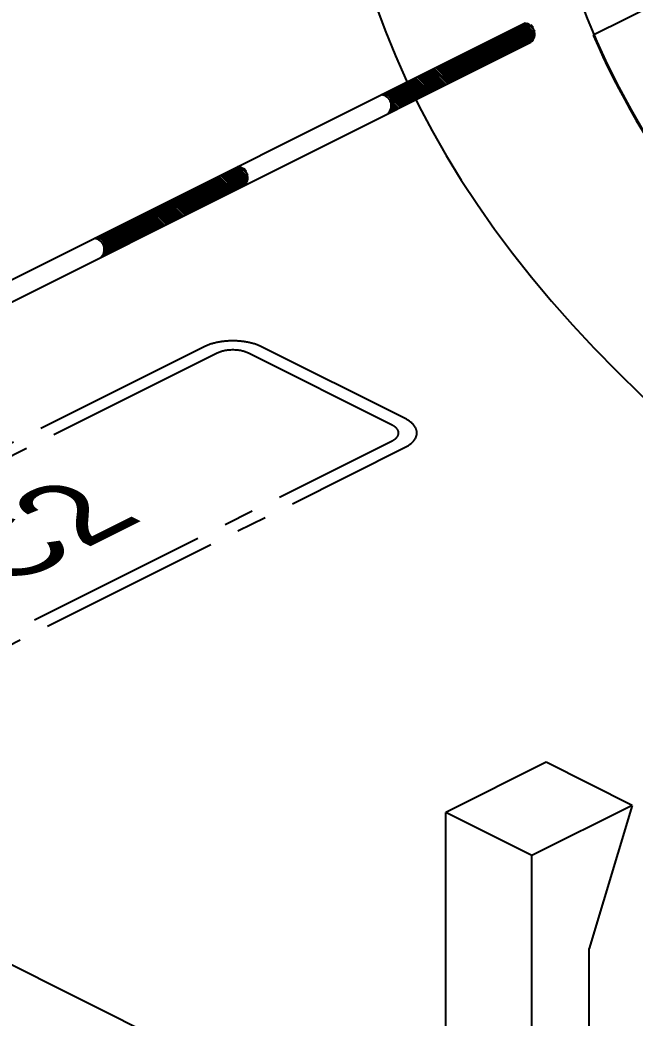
# Model space of a CAD drawing. Header units: millimetres. Extents: x 29838256 to 30236675, y -914750 to -833241.
# Drawn here: x 29967929 to 29969445, y -854539 to -852081 of the extents above; entities that cross this region are included whole.
import ezdxf
from ezdxf.enums import TextEntityAlignment as Align

# ---------------------------------------------------------------- set-up
doc = ezdxf.new("R2010")
doc.units = ezdxf.units.MM
doc.header["$LTSCALE"] = 600
doc.header["$MEASUREMENT"] = 0
doc.linetypes.add('CENTER2', pattern=[1.125, 0.75, -0.125, 0.125, -0.125])
for name, color, linetype in [('e-plan', 9, 'CONTINUOUS'), ('Parking-E', 7, 'CONTINUOUS'), ('Parking-S', 3, 'CONTINUOUS')]:
    doc.layers.add(name, color=color, linetype=linetype)
doc.styles.add('돋움', font='Dotum.TTF')

msp = doc.modelspace()

# ---------------------------------------------------------------- linework, layer by layer
at = {"layer": 'e-plan', "color": 9, "extrusion": (0, -0.866025, 0.5)}
msp.add_line((29970073, -851753.3, 12528.6), (29969341.6, -852119, 11895.2), dxfattribs=at)
at = {"layer": 'e-plan', "extrusion": (0, -0.866025, 0.5)}
for radius, start in [(6501.1, 152.47544), (6001, 153.19487), (5801, 153.50871)]:
    msp.add_arc((29975210.9, -414498.1, 743904.3), radius, start, 224.99999, dxfattribs=at)
at = {"layer": 'e-plan', "color": 9, "extrusion": (0, -0.866025, 0.5)}
msp.add_arc((29975208.9, -414498.2, 743904.3), 6001, 192.11808, 225, dxfattribs=at)
at = {"layer": 'Parking-E', "color": 3, "ltscale": 2, "extrusion": (0, -0.866025, 0.5)}
for p, q in [((29967338.8, -853005.9, 428464.3), (29969172.2, -852089.2, 430052.1)), ((29967389.8, -853035.4, 61544.8), (29969187.8, -852136.3, 369745.8)), ((29969437.8, -854015.4, 6392.7), (29969331.7, -854367.5, 6484.6))]:
    msp.add_line(p, q, dxfattribs=at)
at = {"layer": 'Parking-E', "color": 1, "ltscale": 2}
for p, q in [((29969184.3, -852138.1, 430052.1), (29969147.7, -852101.5, 430052.1)), ((29969187.8, -852136.3, 430052.1), (29969151.2, -852099.7, 430052.1)), ((29969190.9, -852134.1, 430052.1), (29969154.7, -852097.9, 430052.1)), ((29969193.3, -852131.2, 430052.1), (29969158.3, -852096.1, 430052.1)), ((29969195.4, -852128, 430052.1), (29969161.8, -852094.4, 430052.1)), ((29969197, -852124.3, 430052.1), (29969165.3, -852092.6, 430052.1)), ((29969198.2, -852120.1, 430052.1), (29969168.9, -852090.8, 430052.1)), ((29969198.6, -852115.3, 430052.1), (29969172.4, -852089.1, 430052.1)), ((29969198, -852109.3, 430052.1), (29969177.8, -852089.2, 430052.1)), ((29969193.7, -852099.7, 430052.1), (29969187.4, -852093.5, 430052.1)), ((29969134.8, -852162.9, 430052.1), (29969098.2, -852126.2, 430052.1)), ((29969138.3, -852161.1, 430052.1), (29969101.7, -852124.4, 430052.1)), ((29969141.9, -852159.3, 430052.1), (29969105.2, -852122.7, 430052.1)), ((29969145.4, -852157.6, 430052.1), (29969108.8, -852120.9, 430052.1)), ((29969148.9, -852155.8, 430052.1), (29969112.3, -852119.1, 430052.1)), ((29969152.5, -852154, 430052.1), (29969115.8, -852117.4, 430052.1)), ((29969156, -852152.2, 430052.1), (29969119.4, -852115.6, 430052.1)), ((29969159.6, -852150.5, 430052.1), (29969122.9, -852113.8, 430052.1)), ((29969163.1, -852148.7, 430052.1), (29969126.4, -852112.1, 430052.1)), ((29969166.6, -852146.9, 430052.1), (29969130, -852110.3, 430052.1)), ((29969170.2, -852145.2, 430052.1), (29969133.5, -852108.5, 430052.1)), ((29969173.7, -852143.4, 430052.1), (29969137.1, -852106.8, 430052.1)), ((29969177.2, -852141.6, 430052.1), (29969140.6, -852105, 430052.1)), ((29969180.8, -852139.9, 430052.1), (29969144.1, -852103.2, 430052.1)), ((29969085.3, -852187.6, 430052.1), (29969048.7, -852151, 430052.1)), ((29969088.8, -852185.8, 430052.1), (29969052.2, -852149.2, 430052.1)), ((29969092.4, -852184.1, 430052.1), (29969055.7, -852147.4, 430052.1)), ((29969095.9, -852182.3, 430052.1), (29969059.3, -852145.7, 430052.1)), ((29969099.4, -852180.5, 430052.1), (29969062.8, -852143.9, 430052.1)), ((29969103, -852178.8, 430052.1), (29969066.3, -852142.1, 430052.1)), ((29969106.5, -852177, 430052.1), (29969069.9, -852140.4, 430052.1)), ((29969110.1, -852175.2, 430052.1), (29969073.4, -852138.6, 430052.1)), ((29969113.6, -852173.5, 430052.1), (29969076.9, -852136.8, 430052.1)), ((29969117.1, -852171.7, 430052.1), (29969080.5, -852135, 430052.1)), ((29969120.7, -852169.9, 430052.1), (29969084, -852133.3, 430052.1)), ((29969124.2, -852168.2, 430052.1), (29969087.5, -852131.5, 430052.1)), ((29969127.7, -852166.4, 430052.1), (29969091.1, -852129.7, 430052.1)), ((29969131.3, -852164.6, 430052.1), (29969094.6, -852128, 430052.1)), ((29969035.8, -852212.4, 430052.1), (29968999.1, -852175.7, 430052.1)), ((29969039.3, -852210.6, 430052.1), (29969002.7, -852173.9, 430052.1)), ((29969042.9, -852208.8, 430052.1), (29969006.2, -852172.2, 430052.1)), ((29969046.4, -852207.1, 430052.1), (29969009.8, -852170.4, 430052.1)), ((29969049.9, -852205.3, 430052.1), (29969013.3, -852168.6, 430052.1)), ((29969053.5, -852203.5, 430052.1), (29969016.8, -852166.9, 430052.1)), ((29969057, -852201.8, 430052.1), (29969020.4, -852165.1, 430052.1)), ((29969060.5, -852200, 430052.1), (29969023.9, -852163.3, 430052.1)), ((29969064.1, -852198.2, 430052.1), (29969027.4, -852161.6, 430052.1)), ((29969067.6, -852196.4, 430052.1), (29969031, -852159.8, 430052.1)), ((29969071.2, -852194.7, 430052.1), (29969034.5, -852158, 430052.1)), ((29969074.7, -852192.9, 430052.1), (29969038, -852156.3, 430052.1)), ((29969078.2, -852191.1, 430052.1), (29969041.6, -852154.5, 430052.1)), ((29969081.8, -852189.4, 430052.1), (29969045.1, -852152.7, 430052.1)), ((29968986.3, -852237.1, 430052.1), (29968949.6, -852200.5, 430052.1)), ((29968989.8, -852235.3, 430052.1), (29968953.2, -852198.7, 430052.1)), ((29968993.4, -852233.6, 430052.1), (29968956.7, -852196.9, 430052.1)), ((29968996.9, -852231.8, 430052.1), (29968960.2, -852195.2, 430052.1)), ((29969000.4, -852230, 430052.1), (29968963.8, -852193.4, 430052.1)), ((29969004, -852228.3, 430052.1), (29968967.3, -852191.6, 430052.1)), ((29969007.5, -852226.5, 430052.1), (29968970.9, -852189.9, 430052.1)), ((29969011, -852224.7, 430052.1), (29968974.4, -852188.1, 430052.1)), ((29969014.6, -852223, 430052.1), (29968977.9, -852186.3, 430052.1)), ((29969018.1, -852221.2, 430052.1), (29968981.5, -852184.6, 430052.1)), ((29969021.6, -852219.4, 430052.1), (29968985, -852182.8, 430052.1)), ((29969025.2, -852217.7, 430052.1), (29968988.5, -852181, 430052.1)), ((29969028.7, -852215.9, 430052.1), (29968992.1, -852179.2, 430052.1)), ((29969032.3, -852214.1, 430052.1), (29968995.6, -852177.5, 430052.1)), ((29968936.8, -852261.9, 430052.1), (29968900.1, -852225.2, 430052.1)), ((29968940.3, -852260.1, 430052.1), (29968903.7, -852223.5, 430052.1)), ((29968943.9, -852258.3, 430052.1), (29968907.2, -852221.7, 430052.1)), ((29968947.4, -852256.6, 430052.1), (29968910.7, -852219.9, 430052.1)), ((29968950.9, -852254.8, 430052.1), (29968914.3, -852218.1, 430052.1)), ((29968954.5, -852253, 430052.1), (29968917.8, -852216.4, 430052.1)), ((29968958, -852251.3, 430052.1), (29968921.4, -852214.6, 430052.1)), ((29968961.5, -852249.5, 430052.1), (29968924.9, -852212.8, 430052.1)), ((29968965.1, -852247.7, 430052.1), (29968928.4, -852211.1, 430052.1)), ((29968968.6, -852246, 430052.1), (29968932, -852209.3, 430052.1)), ((29968972.1, -852244.2, 430052.1), (29968935.5, -852207.5, 430052.1)), ((29968975.7, -852242.4, 430052.1), (29968939, -852205.8, 430052.1)), ((29968979.2, -852240.7, 430052.1), (29968942.6, -852204, 430052.1)), ((29968982.8, -852238.9, 430052.1), (29968946.1, -852202.2, 430052.1)), ((29968890.8, -852284.9, 430052.1), (29968854.2, -852248.2, 430052.1)), ((29968894.3, -852283.1, 430052.1), (29968857.7, -852246.4, 430052.1)), ((29968897.9, -852281.3, 430052.1), (29968861.2, -852244.7, 430052.1)), ((29968901.4, -852279.5, 430052.1), (29968864.8, -852242.9, 430052.1)), ((29968905, -852277.8, 430052.1), (29968868.3, -852241.1, 430052.1)), ((29968908.5, -852276, 430052.1), (29968871.8, -852239.4, 430052.1)), ((29968912, -852274.2, 430052.1), (29968875.4, -852237.6, 430052.1)), ((29968915.6, -852272.5, 430052.1), (29968878.9, -852235.8, 430052.1)), ((29968919.1, -852270.7, 430052.1), (29968882.5, -852234.1, 430052.1)), ((29968922.6, -852268.9, 430052.1), (29968886, -852232.3, 430052.1)), ((29968926.2, -852267.2, 430052.1), (29968889.5, -852230.5, 430052.1)), ((29968929.7, -852265.4, 430052.1), (29968893.1, -852228.8, 430052.1)), ((29968933.2, -852263.6, 430052.1), (29968896.6, -852227, 430052.1)), ((29968824.2, -852266, 430052.1), (29968822.3, -852264.1, 430052.1)), ((29968833.8, -852270.3, 430052.1), (29968825.9, -852262.3, 430052.1)), ((29968866.1, -852297.2, 430052.1), (29968829.4, -852260.6, 430052.1)), ((29968869.6, -852295.5, 430052.1), (29968832.9, -852258.8, 430052.1)), ((29968873.1, -852293.7, 430052.1), (29968836.5, -852257, 430052.1)), ((29968876.7, -852291.9, 430052.1), (29968840, -852255.3, 430052.1)), ((29968880.2, -852290.2, 430052.1), (29968843.6, -852253.5, 430052.1)), ((29968883.7, -852288.4, 430052.1), (29968847.1, -852251.7, 430052.1)), ((29968887.3, -852286.6, 430052.1), (29968850.6, -852250, 430052.1)), ((29968862.5, -852299, 430052.1), (29968840.1, -852276.5, 430052.1)), ((29968859, -852300.8, 430052.1), (29968844.4, -852286.1, 430052.1)), ((29968851.9, -852304.3, 430052.1), (29968844.6, -852297, 430052.1)), ((29968855.5, -852302.5, 430052.1), (29968845, -852292.1, 430052.1)), ((29968837.8, -852311.4, 430052.1), (29968837.3, -852310.9, 430052.1)), ((29968841.3, -852309.6, 430052.1), (29968839.7, -852308, 430052.1)), ((29968844.8, -852307.8, 430052.1), (29968841.8, -852304.8, 430052.1)), ((29968848.4, -852306.1, 430052.1), (29968843.4, -852301.1, 430052.1)), ((29968489.8, -852477.9, 429439.6), (29968458.1, -852446.2, 429439.6)), ((29968491, -852473.8, 429439.6), (29968461.7, -852444.5, 429439.6)), ((29968491.4, -852468.9, 429439.6), (29968465.2, -852442.7, 429439.6)), ((29968490.8, -852462.9, 429439.6), (29968470.6, -852442.8, 429439.6)), ((29968445.3, -852507.6, 429439.6), (29968408.6, -852471, 429439.6)), ((29968448.8, -852505.9, 429439.6), (29968412.1, -852469.2, 429439.6)), ((29968452.3, -852504.1, 429439.6), (29968415.7, -852467.4, 429439.6)), ((29968455.9, -852502.3, 429439.6), (29968419.2, -852465.7, 429439.6)), ((29968459.4, -852500.6, 429439.6), (29968422.8, -852463.9, 429439.6)), ((29968462.9, -852498.8, 429439.6), (29968426.3, -852462.1, 429439.6)), ((29968466.5, -852497, 429439.6), (29968429.8, -852460.4, 429439.6)), ((29968470, -852495.3, 429439.6), (29968433.4, -852458.6, 429439.6)), ((29968473.6, -852493.5, 429439.6), (29968436.9, -852456.8, 429439.6)), ((29968477.1, -852491.7, 429439.6), (29968440.4, -852455.1, 429439.6)), ((29968480.6, -852489.9, 429439.6), (29968444, -852453.3, 429439.6)), ((29968483.7, -852487.7, 429439.6), (29968447.5, -852451.5, 429439.6)), ((29968486.1, -852484.8, 429439.6), (29968451, -852449.8, 429439.6)), ((29968488.2, -852481.6, 429439.6), (29968454.6, -852448, 429439.6)), ((29968486.5, -852453.3, 429439.6), (29968480.2, -852447.1, 429439.6)), ((29968399.3, -852530.6, 429439.6), (29968362.6, -852494, 429439.6)), ((29968402.8, -852528.8, 429439.6), (29968366.2, -852492.2, 429439.6)), ((29968406.4, -852527.1, 429439.6), (29968369.7, -852490.4, 429439.6)), ((29968409.9, -852525.3, 429439.6), (29968373.3, -852488.7, 429439.6)), ((29968413.4, -852523.5, 429439.6), (29968376.8, -852486.9, 429439.6)), ((29968417, -852521.8, 429439.6), (29968380.3, -852485.1, 429439.6)), ((29968420.5, -852520, 429439.6), (29968383.9, -852483.4, 429439.6)), ((29968424, -852518.2, 429439.6), (29968387.4, -852481.6, 429439.6)), ((29968427.6, -852516.5, 429439.6), (29968390.9, -852479.8, 429439.6)), ((29968431.1, -852514.7, 429439.6), (29968394.5, -852478.1, 429439.6)), ((29968434.7, -852512.9, 429439.6), (29968398, -852476.3, 429439.6)), ((29968438.2, -852511.2, 429439.6), (29968401.5, -852474.5, 429439.6)), ((29968441.7, -852509.4, 429439.6), (29968405.1, -852472.7, 429439.6)), ((29968349.8, -852555.4, 429439.6), (29968313.1, -852518.7, 429439.6)), ((29968353.3, -852553.6, 429439.6), (29968316.7, -852516.9, 429439.6)), ((29968356.9, -852551.8, 429439.6), (29968320.2, -852515.2, 429439.6)), ((29968360.4, -852550.1, 429439.6), (29968323.7, -852513.4, 429439.6)), ((29968363.9, -852548.3, 429439.6), (29968327.3, -852511.6, 429439.6)), ((29968367.5, -852546.5, 429439.6), (29968330.8, -852509.9, 429439.6)), ((29968371, -852544.8, 429439.6), (29968334.4, -852508.1, 429439.6)), ((29968374.5, -852543, 429439.6), (29968337.9, -852506.3, 429439.6)), ((29968378.1, -852541.2, 429439.6), (29968341.4, -852504.6, 429439.6)), ((29968381.6, -852539.5, 429439.6), (29968345, -852502.8, 429439.6)), ((29968385.1, -852537.7, 429439.6), (29968348.5, -852501, 429439.6)), ((29968388.7, -852535.9, 429439.6), (29968352, -852499.3, 429439.6)), ((29968392.2, -852534.1, 429439.6), (29968355.6, -852497.5, 429439.6)), ((29968395.8, -852532.4, 429439.6), (29968359.1, -852495.7, 429439.6)), ((29968300.3, -852580.1, 429439.6), (29968263.6, -852543.5, 429439.6)), ((29968303.8, -852578.4, 429439.6), (29968267.2, -852541.7, 429439.6)), ((29968307.4, -852576.6, 429439.6), (29968270.7, -852539.9, 429439.6)), ((29968310.9, -852574.8, 429439.6), (29968274.2, -852538.2, 429439.6)), ((29968314.4, -852573, 429439.6), (29968277.8, -852536.4, 429439.6)), ((29968318, -852571.3, 429439.6), (29968281.3, -852534.6, 429439.6)), ((29968321.5, -852569.5, 429439.6), (29968284.8, -852532.9, 429439.6)), ((29968325, -852567.7, 429439.6), (29968288.4, -852531.1, 429439.6)), ((29968328.6, -852566, 429439.6), (29968291.9, -852529.3, 429439.6)), ((29968332.1, -852564.2, 429439.6), (29968295.5, -852527.6, 429439.6)), ((29968335.6, -852562.4, 429439.6), (29968299, -852525.8, 429439.6)), ((29968339.2, -852560.7, 429439.6), (29968302.5, -852524, 429439.6)), ((29968342.7, -852558.9, 429439.6), (29968306.1, -852522.3, 429439.6)), ((29968346.3, -852557.1, 429439.6), (29968309.6, -852520.5, 429439.6)), ((29968250.8, -852604.9, 429439.6), (29968214.1, -852568.2, 429439.6)), ((29968254.3, -852603.1, 429439.6), (29968217.7, -852566.5, 429439.6)), ((29968257.8, -852601.3, 429439.6), (29968221.2, -852564.7, 429439.6)), ((29968261.4, -852599.6, 429439.6), (29968224.7, -852562.9, 429439.6)), ((29968264.9, -852597.8, 429439.6), (29968228.3, -852561.1, 429439.6)), ((29968268.5, -852596, 429439.6), (29968231.8, -852559.4, 429439.6)), ((29968272, -852594.3, 429439.6), (29968235.3, -852557.6, 429439.6)), ((29968275.5, -852592.5, 429439.6), (29968238.9, -852555.8, 429439.6)), ((29968279.1, -852590.7, 429439.6), (29968242.4, -852554.1, 429439.6)), ((29968282.6, -852589, 429439.6), (29968246, -852552.3, 429439.6)), ((29968286.1, -852587.2, 429439.6), (29968249.5, -852550.5, 429439.6)), ((29968289.7, -852585.4, 429439.6), (29968253, -852548.8, 429439.6)), ((29968293.2, -852583.7, 429439.6), (29968256.6, -852547, 429439.6)), ((29968296.7, -852581.9, 429439.6), (29968260.1, -852545.2, 429439.6)), ((29968201.3, -852629.6, 429439.6), (29968164.6, -852593, 429439.6)), ((29968204.8, -852627.9, 429439.6), (29968168.2, -852591.2, 429439.6)), ((29968208.3, -852626.1, 429439.6), (29968171.7, -852589.4, 429439.6)), ((29968211.9, -852624.3, 429439.6), (29968175.2, -852587.7, 429439.6)), ((29968215.4, -852622.6, 429439.6), (29968178.8, -852585.9, 429439.6)), ((29968218.9, -852620.8, 429439.6), (29968182.3, -852584.1, 429439.6)), ((29968222.5, -852619, 429439.6), (29968185.8, -852582.4, 429439.6)), ((29968226, -852617.2, 429439.6), (29968189.4, -852580.6, 429439.6)), ((29968229.6, -852615.5, 429439.6), (29968192.9, -852578.8, 429439.6)), ((29968233.1, -852613.7, 429439.6), (29968196.4, -852577.1, 429439.6)), ((29968236.6, -852611.9, 429439.6), (29968200, -852575.3, 429439.6)), ((29968240.2, -852610.2, 429439.6), (29968203.5, -852573.5, 429439.6)), ((29968243.7, -852608.4, 429439.6), (29968207.1, -852571.8, 429439.6)), ((29968247.2, -852606.6, 429439.6), (29968210.6, -852570, 429439.6)), ((29968117, -852619.6, 429439.6), (29968115.1, -852617.7, 429439.6)), ((29968126.6, -852623.9, 429439.6), (29968118.7, -852616, 429439.6)), ((29968158.8, -852650.8, 429439.6), (29968122.2, -852614.2, 429439.6)), ((29968162.4, -852649.1, 429439.6), (29968125.7, -852612.4, 429439.6)), ((29968165.9, -852647.3, 429439.6), (29968129.3, -852610.7, 429439.6)), ((29968169.4, -852645.5, 429439.6), (29968132.8, -852608.9, 429439.6)), ((29968173, -852643.8, 429439.6), (29968136.3, -852607.1, 429439.6)), ((29968176.5, -852642, 429439.6), (29968139.9, -852605.4, 429439.6)), ((29968180.1, -852640.2, 429439.6), (29968143.4, -852603.6, 429439.6)), ((29968183.6, -852638.5, 429439.6), (29968146.9, -852601.8, 429439.6)), ((29968187.1, -852636.7, 429439.6), (29968150.5, -852600, 429439.6)), ((29968190.7, -852634.9, 429439.6), (29968154, -852598.3, 429439.6)), ((29968194.2, -852633.2, 429439.6), (29968157.5, -852596.5, 429439.6)), ((29968197.7, -852631.4, 429439.6), (29968161.1, -852594.7, 429439.6)), ((29968155.3, -852652.6, 429439.6), (29968132.8, -852630.1, 429439.6)), ((29968151.8, -852654.4, 429439.6), (29968137.1, -852639.8, 429439.6)), ((29968130.5, -852665, 429439.6), (29968130, -852664.5, 429439.6)), ((29968134.1, -852663.2, 429439.6), (29968132.5, -852661.6, 429439.6)), ((29968137.6, -852661.4, 429439.6), (29968134.6, -852658.4, 429439.6)), ((29968141.2, -852659.7, 429439.6), (29968136.2, -852654.7, 429439.6)), ((29968144.7, -852657.9, 429439.6), (29968137.3, -852650.6, 429439.6)), ((29968148.2, -852656.1, 429439.6), (29968137.8, -852645.7, 429439.6))]:
    msp.add_line(p, q, dxfattribs=at)
at = {"layer": 'Parking-E', "color": 3, "ltscale": 2, "extrusion": (-2.77556e-17, -0.866025, 0.5)}
for p, q in [((29969225.6, -853909.4, 6576.5), (29968978.1, -854033.1, 6362.1)), ((29969437.8, -854015.4, 6392.7), (29969225.6, -853909.4, 6576.5)), ((29969190.3, -854139.2, 6178.3), (29968978.1, -854033.1, 6362.1))]:
    msp.add_line(p, q, dxfattribs=at)
at = {"layer": 'Parking-E', "extrusion": (0, -0.866025, 0.5)}
msp.add_line((29970251.1, -855579.9, 5640.9), (29967068.6, -853988.7, 8397), dxfattribs=at)
at = {"layer": 'Parking-E', "color": 3, "ltscale": 2, "extrusion": (2.77556e-17, -0.866025, 0.5)}
msp.add_line((29969437.8, -854015.4, 6392.7), (29969190.3, -854139.2, 6178.3), dxfattribs=at)
at = {"layer": 'Parking-E', "color": 3, "ltscale": 2}
for p, q in [((29968978.1, -855133.3, 6362.1), (29968978.1, -854033.1, 6362.1)), ((29969190.3, -855239.4, 6178.3), (29969190.3, -854139.2, 6178.3)), ((29969331.7, -855168.7, 6300.8), (29969331.7, -854367.5, 6300.8))]:
    msp.add_line(p, q, dxfattribs=at)
for centre in [(29969170.7, -852115.8, 430052.1), (29968817.1, -852292.6, 429745.8), (29968463.5, -852469.4, 429439.6), (29968109.9, -852646.3, 429133.3)]:
    msp.add_arc(centre, 26.7, 309.8639, 86.7554, dxfattribs=at)
at = {"layer": 'Parking-S', "color": 0, "linetype": 'CENTER2', "extrusion": (0, -0.866025, 0.5), "elevation": 743904.3}
for points in [[(29966897.4, -418918.9), (29967251.1, -419272.6, 0.414214), (29967392.5, -419272.6), (29968877.7, -417787.4, 0.414214), (29968877.7, -417645.9), (29968524.1, -417292.3, 0.414214), (29968382.6, -417292.3), (29966897.4, -418777.5, 0.414214)], [(29966929.3, -418887.1), (29967282.9, -419240.7, 0.414214), (29967360.7, -419240.7), (29968845.8, -417755.6, 0.414214), (29968845.8, -417677.8), (29968492.2, -417324.1, 0.414214), (29968414.4, -417324.1), (29966929.3, -418809.3, 0.414214)]]:
    msp.add_lwpolyline(points, format="xyb", close=True, dxfattribs=at)

# ---------------------------------------------------------------- texts
at = {"layer": 'Parking-S', "color": 7, "extrusion": (0, -0.866025, 0.5), "style": '돋움'}
msp.add_text('LC2', height=292.77, rotation=45, dxfattribs=at).set_placement((29967887.6, -418282.4, 743904.3), align=Align.MIDDLE)

doc.saveas('drawing.dxf')
